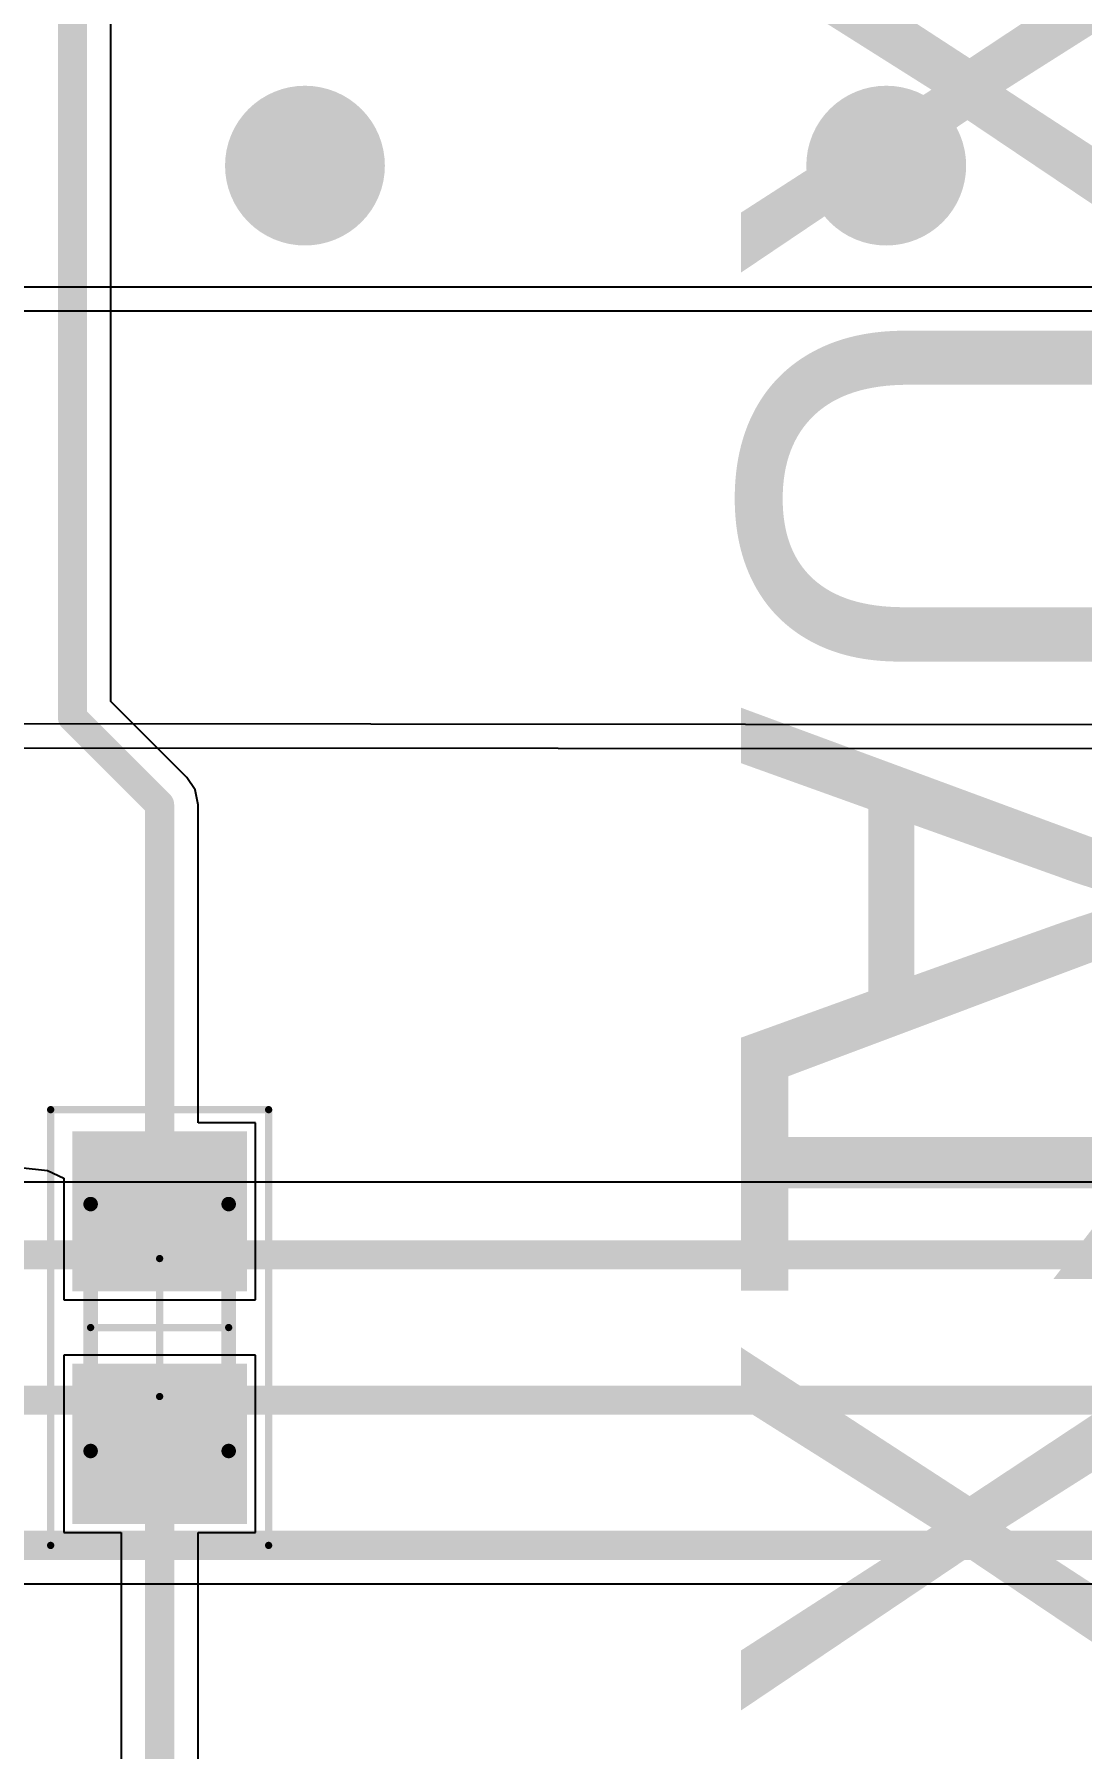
# Model space of a CAD drawing. Header units: millimetres. Extents: x 372 to 687, y 380 to 482.
# Drawn here: x 500.14 to 507.34, y 433.1 to 444.9 of the extents above; entities that cross this region are included whole.
import ezdxf

# ---------------------------------------------------------------- set-up
doc = ezdxf.new("R2010")
doc.units = ezdxf.units.MM
for name, color, linetype in [('BottomLayer', 5, 'Continuous'), ('BottomOverlay', 54, 'Continuous'), ('InternalPlane1', 76, 'Continuous'), ('InternalPlane2', 16, 'Continuous'), ('Mechanical13', 56, 'Continuous'), ('Mechanical15', 56, 'Continuous'), ('MultiLayer', 9, 'Continuous'), ('TopLayer', 1, 'Continuous'), ('TopPaste', 8, 'Continuous'), ('TopSolder', 216, 'Continuous'), ('ViaHoleLayer', 16, 'Continuous')]:
    doc.layers.add(name, color=color, linetype=linetype)

# ---------------------------------------------------------------- blocks, each defined once
blk = doc.blocks.new('RESC0603_1608__N_374')
at = {"layer": 'Mechanical13', "const_width": 0.0999998}
for points in [[(0.85000084, 0.47499778), (-0.8499983, 0.47499778)], [(-0.8499983, -0.47500032), (-0.8499983, 0.47499778)], [(0.85000084, -0.47500032), (0.85000084, 0.47499778)], [(0.85000084, -0.47500032), (-0.8499983, -0.47500032)]]:
    blk.add_lwpolyline(points, dxfattribs=at)
at = {"layer": 'Mechanical13', "const_width": 0.0499999}
for points in [[(-0.8749969799999999, 0.47499778, 1), (-0.8249996199999999, 0.47499778, 1)], [(-0.8749969799999999, 0.47499778, 1), (-0.8249996199999999, 0.47499778, 1)], [(0.8250021599999999, 0.47499778, 1), (0.8749995199999999, 0.47499778, 1)], [(0.8250021599999999, 0.47499778, 1), (0.8749995199999999, 0.47499778, 1)], [(-0.8749969799999999, -0.47500032, 1), (-0.8249996199999999, -0.47500032, 1)], [(-0.8749969799999999, -0.47500032, 1), (-0.8249996199999999, -0.47500032, 1)], [(0.8250021599999999, -0.47500032, 1), (0.8749995199999999, -0.47500032, 1)], [(0.8250021599999999, -0.47500032, 1), (0.8749995199999999, -0.47500032, 1)]]:
    blk.add_lwpolyline(points, format="xyb", close=True, dxfattribs=at)
at = {"layer": 'Mechanical15', "const_width": 0.0499999}
for points in [[(1.50000208, 0.7499985), (-1.49999954, 0.7499985)], [(-1.49999954, -0.75000104), (-1.49999954, 0.7499985)], [(1.50000208, -0.75000104), (1.50000208, 0.7499985)], [(2.54e-06, -0.47500032), (2.54e-06, 0.47499778)], [(0.47500286, 0), (-0.47499778, 0)], [(1.50000208, -0.75000104), (-1.49999954, -0.75000104)]]:
    blk.add_lwpolyline(points, dxfattribs=at)
at = {"layer": 'Mechanical15', "const_width": 0.02499868}
for points in [[(-1.51249888, 0.7499985, 1), (-1.4875002, 0.7499985, 1)], [(-1.51249888, 0.7499985, 1), (-1.4875002, 0.7499985, 1)], [(1.48750274, 0.7499985, 1), (1.51250142, 0.7499985, 1)], [(1.48750274, 0.7499985, 1), (1.51250142, 0.7499985, 1)], [(-0.0124968, 0.47499778, 1), (0.01250188, 0.47499778, 1)], [(-0.48749712, 0, 1), (-0.46249844, 0, 1)], [(0.46250352, 0, 1), (0.4875022, 0, 1)], [(-0.0124968, -0.47500032, 1), (0.01250188, -0.47500032, 1)], [(-1.51249888, -0.75000104, 1), (-1.4875002, -0.75000104, 1)], [(-1.51249888, -0.75000104, 1), (-1.4875002, -0.75000104, 1)], [(1.48750274, -0.75000104, 1), (1.51250142, -0.75000104, 1)], [(1.48750274, -0.75000104, 1), (1.51250142, -0.75000104, 1)]]:
    blk.add_lwpolyline(points, format="xyb", close=True, dxfattribs=at)
at = {"layer": 'TopLayer'}
for points in [[(-0.3499993, -0.499999), (-0.3499993, 0.499999), (-1.2499975, -0.499999), (-1.2499975, 0.499999)], [(1.25000004, -0.499999), (1.25000004, 0.499999), (0.35000184, -0.499999), (0.35000184, 0.499999)]]:
    blk.add_solid(points, dxfattribs=at)
at = {"layer": 'TopPaste'}
for points in [[(-0.3499993, -0.499999), (-0.3499993, 0.499999), (-1.2499975, -0.499999), (-1.2499975, 0.499999)], [(1.25000004, -0.499999), (1.25000004, 0.499999), (0.35000184, -0.499999), (0.35000184, 0.499999)]]:
    blk.add_solid(points, dxfattribs=at)
at = {"layer": 'TopSolder'}
for points in [[(-0.2483993, -0.601599), (-0.2483993, 0.601599), (-1.3515975, -0.601599), (-1.3515975, 0.601599)], [(1.35160004, -0.601599), (1.35160004, 0.601599), (0.24840184, -0.601599), (0.24840184, 0.601599)]]:
    blk.add_solid(points, dxfattribs=at)

msp = doc.modelspace()

# ---------------------------------------------------------------- linework, layer by layer
at = {"layer": 'BottomLayer'}
for p, q in [((509.73502574, 443.16315228), (492.59355126, 443.16315228)), ((492.59355126, 443.00001824), (509.73502574, 443.00001824)), ((509.65705282, 440.1492593999999), (495.32722626, 440.15843896)), ((494.72004688, 439.99569354), (509.9399859599999, 439.98594502)), ((516.3291349799999, 436.99999976), (494.72647054, 436.99999976)), ((494.88699346, 434.23539264), (516.2897091, 434.23539264))]:
    msp.add_line(p, q, dxfattribs=at)
at = {"layer": 'BottomLayer', "const_width": 0.2999994}
for points in [[(501.84995134, 443.99995782, 1), (502.14995074, 443.99995782, 1)], [(505.8499509599999, 443.99995782, 1), (506.14995036, 443.99995782, 1)]]:
    msp.add_lwpolyline(points, format="xyb", close=True, dxfattribs=at)
at = {"layer": 'BottomLayer', "const_width": 0.1999996}
for points in [[(494.2553615, 436.50048336), (516.20048398, 436.50048336)], [(492.25536042, 435.50048282), (518.2004825199999, 435.50048282)], [(494.2553615, 434.50048482), (516.3995158399999, 434.50048482)]]:
    msp.add_lwpolyline(points, dxfattribs=at)
at = {"layer": 'InternalPlane1', "const_width": 0.5499989}
for points in [[(501.72495286, 443.99995782, 1), (502.27494922, 443.99995782, 1)], [(505.72495248, 443.99995782, 1), (506.27494884, 443.99995782, 1)]]:
    msp.add_lwpolyline(points, format="xyb", close=True, dxfattribs=at)
at = {"layer": 'InternalPlane2', "const_width": 0.5499989}
for points in [[(501.72495286, 443.99995782, 1), (502.27494922, 443.99995782, 1)], [(505.72495248, 443.99995782, 1), (506.27494884, 443.99995782, 1)]]:
    msp.add_lwpolyline(points, format="xyb", close=True, dxfattribs=at)
at = {"layer": 'MultiLayer', "const_width": 0.2999994}
for points in [[(501.84995134, 443.99995782, 1), (502.14995074, 443.99995782, 1)], [(505.8499509599999, 443.99995782, 1), (506.14995036, 443.99995782, 1)]]:
    msp.add_lwpolyline(points, format="xyb", close=True, dxfattribs=at)
at = {"layer": 'TopLayer'}
for p, q in [((500.66509214, 440.30980772), (500.66509214, 461.62389514)), ((501.18745076, 439.78744656), (500.66509214, 440.30980772)), ((501.18745838, 439.78744148), (501.18745076, 439.78744656)), ((501.24492334, 439.70143962), (501.18745838, 439.78744148)), ((501.2651011, 439.59999202), (501.24492334, 439.70143962)), ((501.2651011, 437.40999894), (501.2651011, 439.59999202)), ((501.6600076, 437.40999894), (501.2651011, 437.40999894)), ((501.6600076, 436.19000138), (501.6600076, 437.40999894)), ((500.04001084, 437.10259798), (500.22869474, 437.0808682799999)), ((500.22869474, 437.0808682799999), (500.34001024, 437.0278000599999)), ((500.34001024, 437.0278000599999), (500.34001024, 436.19000138)), ((500.34001024, 436.19000138), (501.6600076, 436.19000138)), ((501.6600076, 435.8099996), (500.34001024, 435.8099996)), ((500.34001024, 435.8099996), (500.34001024, 434.59000204)), ((501.6600076, 434.59000204), (501.6600076, 435.8099996)), ((500.34001024, 434.59000204), (500.73490658, 434.59000204)), ((500.73490658, 434.59000204), (500.73490658, 432.65999828)), ((501.26509094, 432.65999828), (501.26509094, 434.59000204)), ((501.26509094, 434.59000204), (501.6600076, 434.59000204))]:
    msp.add_line(p, q, dxfattribs=at)
at = {"layer": 'TopLayer', "const_width": 0.1999996}
for points in [[(500.3999999599999, 440.20000098), (500.3999999599999, 462.00000056)], [(500.3999999599999, 440.20000098), (501.00000892, 439.59999202)], [(501.00000892, 436.80000016), (501.00000892, 439.59999202)], [(500.99999876, 435.19999066), (501.00000892, 435.20000082)], [(500.99999876, 431.9999996), (500.99999876, 435.19999066)]]:
    msp.add_lwpolyline(points, dxfattribs=at)
at = {"layer": 'TopLayer'}
for points, const_width in [([(501.84995134, 443.99995782, 1), (502.14995074, 443.99995782, 1)], 0.2999994), ([(505.8499509599999, 443.99995782, 1), (506.14995036, 443.99995782, 1)], 0.2999994), ([(500.35000006, 440.20000098, 1), (500.44999986, 440.20000098, 1)], 0.0999998), ([(500.35000006, 440.20000098, 1), (500.44999986, 440.20000098, 1)], 0.0999998), ([(500.95000902, 439.59999202, 1), (501.05000882, 439.59999202, 1)], 0.0999998), ([(500.95000902, 439.59999202, 1), (501.05000882, 439.59999202, 1)], 0.0999998), ([(500.95000902, 436.80000016, 1), (501.05000882, 436.80000016, 1)], 0.0999998), ([(500.94999886, 435.19999066, 1), (501.04999866, 435.19999066, 1)], 0.0999998), ([(500.94999886, 435.19999066, 1), (501.04999866, 435.19999066, 1)], 0.0999998), ([(500.95000902, 435.20000082, 1), (501.05000882, 435.20000082, 1)], 0.0999998)]:
    msp.add_lwpolyline(points, format="xyb", close=True, dxfattribs=dict(at, const_width=const_width))
at = {"layer": 'ViaHoleLayer', "const_width": 0.1499997}
for points in [[(501.92495246, 443.99995782, 1), (502.07494962, 443.99995782, 1)], [(505.92495208, 443.99995782, 1), (506.07494924, 443.99995782, 1)]]:
    msp.add_lwpolyline(points, format="xyb", close=True, dxfattribs=at)

# ---------------------------------------------------------------- block references
at = {"rotation": 270}
msp.add_blockref('RESC0603_1608__N_374', (501.00000892, 436.00000176), dxfattribs=at)

# ---------------------------------------------------------------- texts
at = {"layer": 'BottomOverlay', "text_generation_flag": 2}
for s, p in [('AUX2', (504.9999806, 437.59999856)), ('AUX1', (504.9999806, 427.69999804))]:
    msp.add_text(s, height=2.99999908, rotation=270, dxfattribs=at).set_placement(p)

doc.saveas('drawing.dxf')
